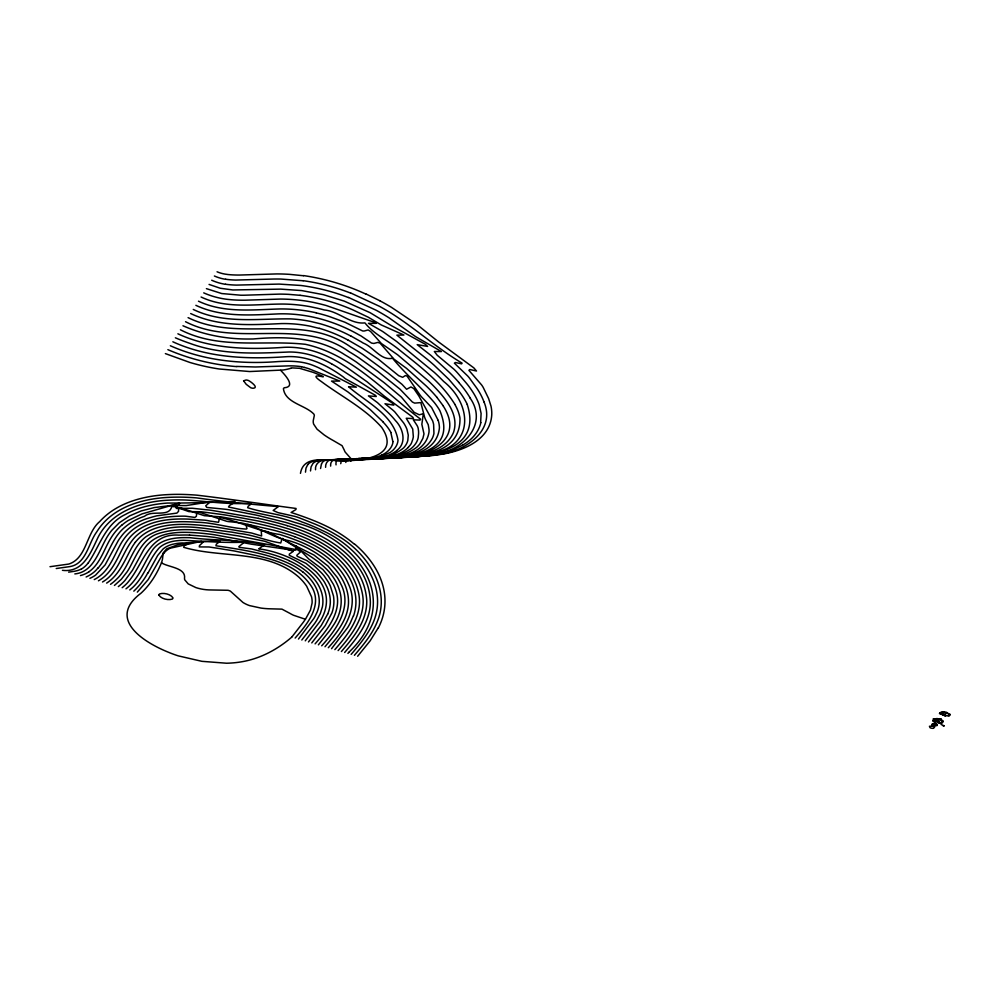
<?xml version="1.0" encoding="UTF-8"?>
<svg xmlns="http://www.w3.org/2000/svg" width="1000" height="1000" viewBox="0 0 1000 1000"><rect width="100%" height="100%" fill="white"/><g stroke="black" fill="none" stroke-linecap="round" stroke-linejoin="round"><path stroke-width="1.5" d="M936.725 720.487L936.712 719.95A7.088 4.05 -12 0 0 936.737 719.663L938.462 721.025A8.863 5.05 -12.3 0 0 938.913 721.363L939.15 721.513M305.475 472.15L306 468.15L307.663 464.775M315.525 469.738C314.775 463.413 320.887 459.325 326.65 460.012A45.613 31.975 4.6 0 1 327.962 459.975L365.125 459.387L384.162 456.625M310.5 470.95L311.087 466.875L312.825 463.675A10.125 7.2 5.3 0 1 316.038 461.438A12.588 8.938 5.3 0 1 319.2 460.6L320.538 460.4A27.75 19.6 5 0 1 322.975 460.2L336.85 460.112M325.588 467.325C325.238 463.5 327.95 459.162 332.2 459.8C355.788 458.2 383.837 464.2 403.562 447.95A27.725 20.263 3.6 0 0 407.812 440.5L408.263 435.125L406.962 429.338A47.8 34.812 4.3 0 0 403.562 422.85L394.988 412.125A39.225 28.737 4.3 0 0 392.2 409.538L384.988 403.75L393.812 405.125L392.188 402.962L336.613 366.712A171.45 120.312 8.3 0 0 331.562 363.825M320.55 468.525L321.45 463.95M330.637 466.112C329.787 456.037 342.8 460.238 348.15 459.462M392.825 441.512L390.85 432.562M356.062 458.812L400.737 457.512A136.137 104.312 4.6 0 0 410.688 456.525C426.912 454.275 446.512 449 453.512 432.438C459.675 414.1 444.837 397.6 432.987 385.4A239.562 166.412 7.6 0 0 428.45 380.975L397.612 354.787L381.375 343.512L370.6 331.475L368.15 329.938L365.15 330.763A4.062 3.15 6.1 0 1 362.512 330.913L344.862 322.2L329.225 316.5A107.037 79.188 7.7 0 0 316.225 312.9M350.863 461.25L351.238 458.825L355.1 458.812M345.8 462.463L346.388 459.35A6.763 4.85 4.3 0 1 346.575 459L386.763 458.25A120.288 91.337 4.9 0 0 397.488 457.163C410.588 455.188 425.513 450.988 432.225 438.413A33.025 24.288 2.8 0 0 433.938 433.375L433.625 424.425A60.012 43.975 3.9 0 0 432.65 420.9L418.862 395.988L413.787 388.55L410.925 386.962L406.6 389.263L402 384.338L387.9 372.938L362.863 354.562A193.487 136.312 8.2 0 0 350.662 346.962C301.488 312.075 239.737 343.1 188.088 317.638M340.737 463.675L341.413 460.238M300.462 473.363C304.15 450.925 335.737 463.975 351.488 460.05C361.65 459.6 372.2 459.338 381.637 455.163M940.075 723.025L936.762 721.5M934.7 721.875C930.713 721.513 935.688 719.038 933.462 720.075A5.8 3.3 -12 0 0 933.075 720.188M937.6 718.737C940.113 719.438 944.375 720.763 942.475 721.35M944.85 712.337L945.7 712.675M943.688 712.3A2.438 1.4 -12.3 0 1 942.262 712.688L940.25 712.938A3.812 2.188 -12.2 0 1 940.05 713.238L940.2 713.775M480.65 422.575L481.1 413.4L479.225 404.913A82.05 60.712 3 0 0 475.575 396.675L474.588 394.913A131.125 95.738 4.6 0 0 471.262 389.675A103.475 76.188 3.8 0 0 466.188 382.962L457.912 373.363A67.038 50.175 3.1 0 0 453.837 369.125L437.188 355.238L434.35 351.5L441.4 351.562L415.625 336.637L389 317.8A203.525 146.225 7.9 0 0 376.2 310.275L348.525 297.45M944.275 715.413L945.512 714.95L944.6 715.325M941.287 712.1L942.562 712.062M353.338 615.887L350.275 622.987A143.825 92.925 6.7 0 1 347.625 627.638L331.562 648.675M291.938 636.912L303.263 622.312A269.387 173.088 11.3 0 0 305.663 618.85L310.462 610.1L312.087 603.05A48.812 31.587 5.2 0 0 311.525 596.75L306.7 586.275A73.338 47.15 5.8 0 0 299.175 577.438C267.613 549.175 221.275 558.5 183.725 547.325L184.188 545.875L187.712 543.55L182.625 543.9A59.425 38.438 7.1 0 0 177.362 544.938L166.713 548.812L163.2 552.863A12.425 8.125 8.2 0 0 163.113 553.475L162.537 558.75A68.537 44.125 10.3 0 1 161.438 562.875C156.775 574.2 150.037 584.862 141 593.2C106.55 619.15 143.938 642.337 168.25 652.175A88.425 56.388 6.5 0 0 178.25 655.863L201.9 661.325L226.537 663.225A70.263 44.488 6.1 0 0 243.113 661.538C261.25 658.175 277.925 649.1 291.788 637.1M939.513 722.013L939.538 721.8A4.175 2.375 -12 0 0 939.15 721.462L938.925 721.3A11.863 6.763 -12.4 0 1 938.175 720.688L936.688 719.262A2.35 1.338 -12.1 0 0 936.15 718.9M933.925 724.725L931.963 724.15L934.925 723.612A6.3 3.588 -11.9 0 1 936.513 724.163L937.075 725.575L934.388 725.75A6.338 3.6 -12.1 0 1 932.8 725.2L932.175 724.737M327.725 613.987L321.238 625.562L308.463 641.95M378.188 627.975L370.163 640.8L357.638 656.263M148.025 573.025L157.7 555.462L162.95 549.1A26.488 17.3 7.9 0 1 169.75 545.175A25.538 16.675 7.9 0 1 172.775 544.25L176.275 543.55A43.325 28.138 7.5 0 1 179.237 543.162L181.85 542.962A9.137 6.012 8.1 0 1 183.75 543.025L214.025 540.763L219.988 541.287L216.312 544.25L215.938 545.763C241.213 549.55 267.4 553.15 290.825 564.388A67.062 43.338 5.5 0 1 302.875 572.038M935.263 721.9L935.925 721.6M135.35 542.263C149.613 524.025 175.375 523.35 196.5 524.9A192.113 118.688 6.2 0 1 216.075 527.062L251.488 533L261.637 535.975L261.15 530.225L267.362 531.712L313.988 555.075L328.125 566.15L337.25 577.413A101.15 65.25 5.7 0 1 340.725 583.812C352.788 606.388 336.613 629.55 321.7 645.8M934.875 720.188L933.75 721.125M295.138 638.062C307.238 624.263 323.775 604.25 310.837 585.538C294.188 560.837 261.8 556.912 235.012 551.112A144.15 89.812 6 0 0 230.312 550.312L224.513 549.412A121.062 84.675 8 0 1 220.025 548.638L209.013 546.975L199.275 546.925L199.5 545.6L203.062 542.163L201.25 541.362L170.2 548.2A16.538 10.812 8.1 0 0 168.512 549.113A28.575 18.65 7.7 0 0 165.662 551.237L163.85 553.15M298.475 639.038L313.788 618.587A122.6 79.125 7.1 0 0 315.012 616.45L317.075 612.112A66.85 43.212 5.5 0 0 302.975 571.987M301.812 640.013L314.713 623.375A183.325 118.2 8.7 0 0 316.775 620.188L320.312 613.513L322.4 606.825A69.575 44.975 5.5 0 0 288.888 560.675M87.987 563.337C99.588 546.475 105.237 523.888 125.412 514.462C138.225 507.262 152.912 504.087 167.475 503.062C190 503.1 212.325 502.438 234.862 501.438L235.037 502.262L229.462 505.5L228.512 507L278.225 517.525A184.275 115.988 5.8 0 1 295.387 522.587C358.038 538.938 403.55 600.712 348.938 652.212M305.262 640.825L320.15 621.138A136.137 87.875 7.3 0 0 321.463 618.925C342.788 579.712 290.912 552.575 258.675 548.875L264.562 544.812C240.525 539.4 214.812 540.8 190.125 537.7A105.3 66.95 6.8 0 0 185.75 537.638C174.125 537.5 160.588 539.412 153.038 549.312C143.963 562.413 139.075 578.75 125.975 588.825M311.775 642.913L325.225 625.588L331.912 612.9A80.463 52.025 5.5 0 0 333.475 595.988L330.425 586.213A86.938 56.112 5.6 0 0 327.875 581.337L324.412 576.263A69.388 45.025 5.3 0 0 321.863 573.263L316.812 568.288A195.763 121.275 7.2 0 0 313.512 565.35L306.988 560.65L297.213 556.312L296.812 555.3L300.45 551.938L297.9 549.913L214.525 534.763A182.05 112.387 6.2 0 0 200.438 533.138C181.5 531.587 157.587 530.487 145.087 547.7A89.925 58.6 6.5 0 0 143.488 550.087L132.475 570.237L124.875 580.538A90.712 57.65 11.4 0 1 118.325 586.6M315.087 643.875C327.6 629.538 342.938 610.675 335.763 590.275A84.388 54.562 5.5 0 0 333.3 584.2L328.425 576.225L322.975 569.625L308.8 559.038L296.163 546.062L295.5 549.85L292.663 550.725L289.925 550.325L264.575 541.213L243.612 536.975A166.025 103.488 6.1 0 0 237.862 535.837C212.075 532.112 184.825 525.438 159.162 533.312C142.513 538.062 136.637 555.363 128.95 568.888A178.713 112.875 13.7 0 1 127.188 571.712L121.388 579.188L114.425 585.462M318.387 644.837L329.363 631.112A229.575 148.012 9.4 0 0 333.137 625.65C340.138 615.538 343.438 602.4 339.538 590.462C331.6 563.587 302.625 553.2 282.213 538.387L280.738 542.987C266.725 540.975 253.025 534.65 238.512 533.362A200.5 123.275 6 0 0 231.863 532.137C204.013 528.8 171.375 520.138 145.925 536.763C131.575 547.562 129.412 567.513 116.312 579.475A76.087 48.35 11.2 0 1 110.525 584.325M98.312 567.888L101.375 563.837A128.713 81.438 13.2 0 0 102.737 561.7C109.738 549.913 114 535.95 125.062 527.05C130.762 522.25 137.438 518.612 144.512 516.287C152.513 509.525 168.988 517.775 171.762 506.55L174.95 506.712L188.975 511.637L201.15 511.75L222.763 514.6A212.125 131.075 6.1 0 1 228.025 515.413L257.5 520.875A250.413 152.238 5.7 0 1 271.212 524.038A199.225 123.912 5.8 0 1 286.925 528.413C319.337 538.013 355.85 558.325 362.55 594.513C366.375 616.4 351.575 635.2 338.125 650.588M328.288 647.712C343.688 631 359.725 607.487 348.475 584.087C340.288 564.938 322.55 551.725 304.012 543.438C296.15 539.95 288 537.137 279.825 534.513C259.037 531.575 239.913 521.725 219.75 517.375L218.538 522.288L210.188 521.087A35.737 23.675 7.7 0 0 204.8 520.175L187.862 519.1A78.375 50.925 7.5 0 0 182.875 519C162.812 518.763 139.787 523.05 127.425 540.5A107.387 70 6.5 0 0 124.6 544.862C117.688 557.075 112.825 571.613 100.45 579.575A50.375 31.988 10.9 0 1 98.438 580.8M324.988 646.762C335.325 634.2 347.4 620.875 348.45 603.775C349.375 585.638 337.875 569.288 324.062 558.6C313.425 550.65 301.45 544.1 288.6 540.588C277.975 538.6 268.4 533.3 258.65 528.9C254.875 527.612 243.4 520 247 528.55L246.325 529.075C229.825 528.162 213.663 522.513 196.925 522.263A94.462 60.912 7.2 0 0 189.887 521.85C171.225 521.1 150.238 522.737 135.95 536.175C122.387 549.7 119.987 571.888 102.525 582M334.85 649.625C347.925 634.575 362.562 616.287 358.95 594.925C352.987 561.6 320.2 541.875 290.35 532.362A166.275 104.775 5.8 0 0 285.175 530.7L279.137 528.925A221.438 136.137 5.7 0 0 262.613 524.75L258.788 523.888A237.387 144.9 5.8 0 0 245.475 521.2L221.1 516.862L204.375 515.7L180.062 507.713L178.562 508.125L178.55 511.337L176.9 513.1L156.762 515.837A167.775 106.412 5.8 0 0 153.15 516.763L146.588 518.713A59.1 38.688 8.2 0 0 140.338 521.225L136.925 522.987A75.188 49.088 7.7 0 0 121.875 535.562L119.475 538.787A117.013 76.287 6.5 0 0 118.088 540.938L105.125 564.9L95.675 575.037A40.312 25.587 10.8 0 1 89.913 578.325M341.388 651.538C353.888 637.013 367.612 620.288 366.712 599.938C363.675 559.3 322.512 535.788 287.238 525.7M344.65 652.487C356.925 638.237 370.275 621.975 370.363 602.137C369.263 560.525 327.688 535.05 291.762 524.275A183.962 115.612 5.8 0 0 285.763 522.425L257.812 515.45A202.537 126.213 5.9 0 0 249.1 513.737L229.95 509.975A37.4 25.038 7.3 0 0 225.312 509.263L206.75 507.425L205.738 505.812L209.05 502.887L208.65 502.025L186.2 505.588L171.175 505.475L154.275 507.575L141.25 510.913L129.65 515.875L119.325 522.737L111.675 530.45A111.825 72.938 7 0 0 107.525 536.325C99.038 550.037 93.987 572.013 74.825 573.925M354.4 655.325C363.312 644.925 372.362 634.188 377.438 621.3C391.2 587.463 365.588 551.35 336.613 535.125A137.963 88.963 5.6 0 0 325.538 528.95L321.425 526.912A106.363 69.538 5.4 0 0 314.275 523.787L298.863 517.663A37.625 25.4 5.5 0 0 294.675 516.35L278.038 512.638L273.15 510.462L278.325 506.625C251.225 504.3 223.888 501.725 196.775 497.912A139.725 89.712 7.1 0 0 169.112 497.337C142.7 498.525 113.55 506.838 98.088 529.8A128.925 84.1 6.8 0 0 96.7 531.938C88.35 543.175 86.337 563.638 70.163 566.562L56.238 568.525M351.15 654.375C360.163 643.825 369.4 632.913 374.312 619.738C388.212 581.763 355.2 545.125 322.4 530.55A153.663 98.225 5.7 0 0 312.863 526.188L308.913 524.55A104.312 68.15 5.5 0 0 302.013 522C284.613 514.513 265.325 513.325 247.65 507.713L248.238 506.188L251.112 504.075L250.975 503.15C229.013 504.888 207.488 501.213 185.625 500.025A120.625 77.925 7.3 0 0 170.087 500.112C142.587 501.025 111.75 511.037 98.3 536.825C90.938 551.95 83.612 572.925 62.45 570.325M347.9 653.425L348.812 652.362M943.487 714.975L943.55 714.975A3.137 1.787 -12.3 0 1 944.1 715.013A2.837 1.625 -12.3 0 0 943.512 715.037L943.1 715.2M408.288 447.413L410.513 444.712A21.9 16.012 3.1 0 0 411.538 442.912L412.7 439.613A84.4 61.625 5.7 0 0 413.338 436.812L412.713 429L406.225 418.263L413.525 418.6L412.775 417.2L384.613 396.375L367.088 381.8L347.6 367.95A184.037 128.812 8.4 0 0 343.013 365C325.55 353.625 305 346.25 283.95 347.337C248.175 349.762 211.038 349.15 177.887 333.8M934.8 720.263L935.925 720.675L933.925 721.038M137.312 592.125L148.238 579.538L160.6 557.837A71.325 46.475 6.5 0 1 163.825 553.138M941.888 714.225L943.863 714.013L942.987 714.762M935.075 721.5L936.012 720.65L934.75 720.238M942.8 714.887L943.775 714.025L942.6 713.65M944.25 715.05L945.638 715.625M933.162 725.238L935.025 725.125L934.425 725.65M944.775 715.5L945.975 715.325L944.963 715.638M937.875 719.212L939.463 718.675L939.762 719.325A1.275 0.725 -12.2 0 0 940.05 719.575L941.062 719.35M938.8 722.337L939.312 722.5M396.662 450.55C407.1 443.113 403.188 428.438 395.475 420.613A107.963 76.963 6.1 0 0 387.575 412.062L377.5 402.663L368.4 395.875L376.225 396.512L375.487 395.35L345.613 378.9A13.025 9.85 5.7 0 1 343.725 377.3C327.45 365.213 307.838 355.65 287.038 356.65C248.512 359.4 208.562 358.125 172.85 341.788M129.775 589.925C144.037 579.125 147.738 560.413 159.412 547.663A31.25 20.4 7.9 0 1 175.087 540.95L178.312 540.6A51.05 33.1 7.5 0 1 183.762 540.3C203.463 541.275 222.938 542.95 242.7 542.25L242.963 543.362L238.863 546.587L239.163 547.325L251.575 548.95L268.225 553.263A107.137 68.138 5.7 0 1 282.812 558L289.012 560.55M121.8 525.225L123.763 523.6A66.737 43.65 8.2 0 1 128.212 520.487L141.9 513.938L179.088 503.225L179.662 503.738L176.2 507.3L176.312 508.413L192.325 508.263L205.763 509.7A141.475 90.262 6.8 0 1 211.15 510.275L258.337 518.325M937.962 722.862L939.45 723.15M940.312 713.688L941.488 713.825A5.387 3.088 -12.4 0 0 942.475 714.8L942.788 714.963A1.475 0.838 -12.3 0 0 943.263 715.037M944.9 712.825L946.938 712.65A2.45 1.4 -12.5 0 0 947.025 713L947.938 713.45A2.938 1.675 -12.4 0 1 948.4 713.65L948.737 714.488A3.7 2.112 -12.4 0 0 949.25 714.35C951.15 713.512 948.425 717.188 949.65 715.062A10.125 5.787 -12.2 0 0 949.788 714.737L949.8 714.7A4.487 2.562 -12.3 0 0 949.9 714.312M940.625 722.938L942 722.225M945.55 712.7L945.6 712.675A1.525 0.875 -12.4 0 1 946.338 712.362L946.688 712.337M88.987 571.775C100.538 563.5 103.95 548.925 111.287 537.487A98.2 64.062 7.3 0 1 121.713 525.175M106.638 583.112C119.725 574.712 124.925 559.525 132.35 546.663A94.425 61.55 6.7 0 1 135.35 542.263M948.888 715.938L948.35 716.175M936.137 721.312L936.112 721.338A2.875 1.638 -12.1 0 1 935.763 721.525M462.5 445.25L454.038 449.325A83.725 62.987 2.6 0 1 435.238 454.438M80.962 569.2L80.438 569.45A24.388 15.488 10.8 0 1 72.95 571.5L68.65 572.137M936.925 720.562A2.338 1.338 -12.1 0 1 936.112 721.5L936.225 721.488M936.45 718.587L937.625 718.625M943.65 712.262L944.862 712.225M940.575 713.45L941.225 713.45M435.662 452.35C475.225 443.488 470.737 402.925 443.7 381.5A256.788 178.062 7.7 0 0 434.363 372.425L396.688 341.512A211.863 150.3 7.9 0 0 392.625 338.625L384.125 332.512A36.4 27.862 5.7 0 0 381.5 330.788L368.462 323.325L376.337 323.363L374.363 322.287L326.213 305.512A167.825 121.487 7.6 0 0 319.887 303.875L313.637 302.45A109.25 81.175 7.9 0 0 304.65 300.863L302.913 300.625A129.025 95.05 7.7 0 0 280.375 299.062L245.438 300.188A169.7 137.725 18.2 0 1 241.663 300.2L240.162 300.175A114.4 91.275 16 0 1 231.213 299.738L227.275 299.337A64.963 50.912 14.4 0 1 203.725 292.875M936.062 721.612L936.087 721.6A1.438 0.825 -12.1 0 1 935.138 721.675M291.075 368.237L291.562 368.1A9.312 6.963 8 0 1 292.35 367.912L299.587 368.312L312.938 372.287A110.887 79.162 7.5 0 1 318.612 374.538C334.212 381.138 304.5 369.95 321.375 381.575C341.625 396.6 364.85 408.3 381.725 427.4C403.462 459.725 353.862 462.088 334.1 460.262M290.988 368.263L288.35 368.975A54.538 41.5 10.3 0 1 283.188 370.012L249.65 371.538L219.225 369A173.363 136.725 14.7 0 1 189.862 362.45L165.375 353.612M325.613 460.387L331.688 459.8M338.275 460.112L362.775 459.5A122.987 93.038 6.1 0 0 365.938 459.263L380.087 456.912L390.075 452.512A25.75 18.762 3.9 0 0 398.013 440.438C394.175 414.888 366.075 402.113 348.55 386.737L356.388 387.175L318.962 367.9A79.188 57.575 7.7 0 0 314.95 366.15C303.3 360.962 290.338 360.85 277.838 361.587C241.412 364.412 204 360.75 170.35 345.75M435.487 453.925C461.912 451.25 488.775 424.812 470.1 398.05M315.138 460.863L314.25 461.05A12.525 8.888 5.4 0 0 307.575 464.738M933.688 728.263L932.3 728.325A6.062 3.45 -12 0 1 930.025 727.663L929.438 726.275L932.113 726.087M50 566.7L68.75 564.062C86.812 558.35 86.163 532.863 99.712 521.575C115.288 504.35 138.812 497.113 161.312 495.062C173.175 494 185.138 494.225 197 495.175C230.075 499.1 263.113 504.1 296.075 508.462L295.925 509.538L291.112 512.463C313.463 519.812 336.388 528.525 354.562 544.388M935.438 718.925L934.75 718.95A23.9 13.525 -11.8 0 0 933.088 718.988L935.238 719.075A2.4 1.375 -12.1 0 0 935.875 719.038M374.562 458.188C403.55 457.225 461.025 460.525 459.963 418.088A67.062 49.45 3.2 0 0 454.85 404.412M941.712 713.2L942.788 713.213L941.963 713.225A11.062 6.3 -12.2 0 0 941.513 713.263L940.225 713.375A3.1 1.775 -12.2 0 0 939.7 713.475L939.425 713.487A5.412 3.088 -12.2 0 1 939.85 713.4M941.6 713.213L940.975 713.263A8.4 4.787 -12.2 0 0 940.175 713.35M350 459.462C372.262 458.4 397.812 461.662 416.65 447.325A31.975 23.45 3.2 0 0 419.938 443.762L422.9 438.338L423.988 433.9L421.85 424.325L423.325 413.75L419.263 414.787L414.15 412.325L401.362 397.075L387.587 385.538A215.45 149.213 8.1 0 0 383.775 382.375L356.35 362.038A190.888 133.912 8.3 0 0 344.963 354.875C317.762 336.9 284.425 336.238 253.113 338.975A216.213 175.287 18 0 1 248.438 339.012C226 339.137 203.512 334.825 182.963 325.763M411.85 456.975L377.738 458.013M374.338 457.537A38.85 27.525 3.1 0 1 375.387 457.537C409.225 458.512 484.925 458.95 467.25 404.538M413.913 456.875L425.163 455.938A122.8 93.863 3.5 0 0 435.25 454.5M413.488 456.9L433.413 455.425A133.038 102.238 3.3 0 0 439.288 454.625C461.238 451.662 490.037 440.863 491.75 414.988A62.688 46.688 1.8 0 0 491.025 406.2L488.625 398.587L483.25 387.512A35.112 26.438 1 0 0 481.488 384.8L468.925 370.375L469.75 369.513L476.5 371.012L473.85 367.887L438.7 342.038L416.587 324.225L391.4 307.3A220.263 157.975 8 0 0 379.925 300.8M413.05 456.925L408.25 457.15M407.35 457.212L398.562 457.537M407.663 457.125L429 455.712A127.7 97.863 3.4 0 0 437.8 454.487C463.387 452.163 496.35 431.725 484.025 401.95M407.262 457.188L382.15 457.537M381.225 458.537C402.938 457.8 436.8 455.087 439.425 427.8A46.188 33.975 3.2 0 0 438.2 420.425M940.312 712.588L940.863 712.562A23.712 13.45 -12 0 1 941.988 712.55L944.75 712.05M412.275 456.912L408.837 457.025M360.9 458.825L379.15 458.6M406.55 457.163L404.875 457.2M404.312 457.212L390.475 457.375M407.675 457.05L385.375 457.225M378.825 458.525C397.45 457.95 425.387 454.812 428.988 432.188A47.175 34.625 3.6 0 0 429.025 429.412L428.25 424.738L426.138 420.625A30.888 23.062 0.7 0 1 424.625 417.225L420.825 402.6L414.688 403.125L412.4 402.05L399.988 389.162L377.887 371.463L358.913 357.837A191.6 134.725 8.3 0 0 349 351.625C299.988 316.675 237.087 348.25 185.525 321.712M397.525 457.55L377.887 457.537M375.788 458.688L361.863 458.825M377.413 457.375L385.575 457.375M380.475 457.225L384.925 457.225M389.663 457.375L386.4 457.375M378.2 457.863L369.988 457.863M375.375 458.025L365.525 458.025A18.9 13.487 3.6 0 0 365 458.025M363.438 458.338L359.237 458.35A13.95 9.963 3.9 0 0 358.663 458.363M372.65 458.188L362.463 458.175A17.125 12.225 3.8 0 0 361.85 458.188M365.3 458.5L398.4 457.612A133.3 101.95 4.7 0 0 403.325 457.163C424.1 456.475 455.788 444.087 448.825 417.962A70.225 51.562 3.7 0 0 443 405.65M381.863 457.7L372.05 457.7A28.675 20.4 3.3 0 0 371.238 457.7M369.613 457.863L368.688 457.863A20.888 14.9 3.5 0 0 368.137 457.863M360.5 458.663L356.075 458.663A19.512 14.038 3.5 0 0 355.925 460.025M332.65 460.262L321.737 460.3A33.525 23.6 5 0 0 315.125 460.812M347.562 459.3L349.675 459.3M189.525 535.075L206.462 536.4A311.938 181.762 5.4 0 1 215.062 537.438L251.4 544.175L291.125 549.9L293.125 551.5L289.312 554.1L289.312 555.3L306.038 563.4L316.2 571.875A213.113 131.438 7.7 0 1 319.387 575.45L322.975 579.925A60.125 39.062 5.1 0 1 324.725 582.575L327 587.013A78.075 50.45 5.5 0 1 330.3 602.75A79.8 51.588 5.6 0 1 327.713 613.987M236.775 366.438L255.362 366.987L288.55 365.875A54.5 39.975 7.4 0 1 301.512 366.7M300.075 295.325L288.8 294.363A138.637 102 7.6 0 0 279.438 294.113L244.3 295.212A163.863 133.012 18.3 0 1 240.688 295.212L221.725 293.55L206.4 288.637M303.488 275.75L289.525 274.35A155.238 114.612 7.8 0 0 276.825 273.925L239.762 275.038A86.925 69.438 16.2 0 1 227.913 274.525L226.988 274.375A27.775 21.725 14.3 0 1 217.05 271.788M303.125 280.75L280.875 279.05A168.287 123.263 7.5 0 0 273.762 279.037L235.75 280.062A79.225 63 15.7 0 1 227.575 279.5L225.7 279.237M225.55 284.237L227.662 284.513A85.113 67.663 15.6 0 0 236.425 285.1L279.137 284.088L300.912 285.475A151.387 111.325 7.8 0 1 348.45 297.575M305.387 619.263L293.538 615.262A34.55 22.562 3.9 0 1 289.962 613.387L281.95 609.138L268.863 608.775A63.15 41.762 5.5 0 1 261 608.088L249.562 605.6A25.512 16.587 5.4 0 1 242.913 602.425L230.4 591.15A8.113 5.225 6.3 0 0 228.025 590.288L208.875 589.913A31.888 20.825 7.2 0 1 195.925 587.612L188.212 583.888L184.75 579.837A9.137 5.913 7.3 0 1 184.537 578.225C185.963 567.525 167.8 567.225 161.475 562.775M947.6 713.363L947.7 713.388A3.738 2.138 -12.3 0 1 948.388 713.713L948.637 713.962M304.613 367.475L306.288 367.938A56.938 41.7 7.6 0 1 308.812 368.713L339.812 381.075L331.525 381.1L347.975 391.987A157.912 125.412 1.3 0 0 351.112 394.425L370.213 409.6L383.312 422.1M319.288 328.413L310.087 326.163A99.75 73.438 7.6 0 0 281.35 323.587C250.938 324.988 218.962 326.987 190.675 313.55M943.025 725.475L941.1 724.425A1.375 0.775 -12.2 0 1 941.137 724.013L943.088 721.838L942.575 721.15M933.162 720.938L935.612 721.725M944.25 725.75L942.925 725.562L944.05 725.925M937.113 724.613L935.75 724.412L937.325 724.912M932.537 725.037L935.05 725.85M940.962 720.413L942.738 721.2M943.888 715.375L945.15 715.788M933.088 725.2L933.363 723.5M945.95 715.6L946.012 715.612A2.888 1.65 -12.4 0 0 947.438 715.738M947.3 713.337L947.362 713.363A1.9 1.087 -12.4 0 1 946.888 712.6M294.613 536.7L304.337 540.588A103.725 67.075 5.5 0 1 353.55 615.913M350.662 292.962L379.538 306.35A224.275 160.138 8 0 1 391.512 313.363C415.875 328.85 437.225 348.375 462.1 363.15L461.6 363.85L455.4 362.512L454.387 363.175L467.688 375.988A37.85 28.562 1.7 0 1 469.65 378.338L476.712 388.062A93.45 69.088 3.2 0 1 484 401.95M180.425 329.787C219.525 349.925 263.637 339.738 305.325 344.3C351.5 354.275 384.475 392.013 420.625 419.2L420.062 420.075L413.338 419.825L416.887 425.213A17.85 13.113 2.8 0 1 418.162 428.225L418.55 431.012A88.35 64.325 5.6 0 1 418.575 433.612L418.175 437.788A27.35 20.025 3.2 0 1 416.125 442.887L415.7 443.562A32.125 23.537 3.4 0 1 410.925 448.725C390.262 462.863 363.537 458.137 339.988 459.338A15.575 11.087 4.6 0 0 338.113 459.438M195.863 305.325C221.762 317.575 251.213 315.1 278.975 313.863C306.812 313.137 334.538 320.925 358.65 334.675A131.175 107.425 4 0 0 361 335.925L371.525 343.075L373.875 343.462L377.788 342.413L380.1 343.162L394.025 359.175L406.488 368.325L426.312 386.05A171.012 121.587 6.4 0 1 436.8 397.2M193.263 309.45C223.725 324.225 258.125 318.438 290.663 318.9A99.388 73.375 7.7 0 1 310.65 321.45L320.425 323.812A124.55 90.913 7.7 0 1 350.812 336.05M198.475 301.188C224.05 313.337 253.038 309.637 280.387 308.95A117.675 86.65 7.7 0 1 316.25 312.8M201.1 297.025C226.775 309.2 255.85 304 283.15 304.05A118.312 87.325 7.8 0 1 309.525 306.562L317.175 308.175A103.562 76.95 7.8 0 1 324.2 309.95C338.812 311.262 350.538 324.55 364.925 322.887C374.087 334.5 388.25 340.538 399.65 350.138C419.775 366.25 441.15 382.188 454.925 404.387M209.062 284.425L220.275 288.25L232.838 289.962L280.7 289.125L301.712 290.575L323.387 294.675L344.275 301.125L370.112 312.688L391.25 325.55L425.387 344.312L427.625 346.425L417.2 344.637L431 355.487L449.2 372.238A192.7 137.475 6.3 0 1 458.725 382.3M366.238 294.062L379.925 300.8M350.863 335.988L361.1 341.75A120.5 88.088 7.5 0 1 363.162 343.038C373.7 347.088 380.95 360.988 392.512 358.225C405.325 373.925 420.975 386.975 434.162 402.362A92.037 67.05 4.5 0 1 439.812 410.55C463.675 467.075 373.888 457.512 343.462 459.162A21.762 15.462 4.4 0 0 342.587 459.188L342.088 459.225A4.913 3.525 4.5 0 0 341.45 460.238M347.9 339.925L362.25 348.25L378.488 359.288L398.725 375.712L402.638 377.3L405.45 375.55L407.062 376.087L420.275 395.375A41.8 31.837 0.9 0 0 423.45 398.875L431.6 407.512L438.212 420.425M331.562 363.825C318.675 356.488 304.037 351.938 289.137 352C255.95 353.45 221.775 355.138 190.012 343.4A160.075 126.875 14.8 0 1 175.362 337.8M352.238 460.062L345.225 452.137A22.05 15.975 4 0 1 344.212 449.963L342.062 445.662L333.413 440.613A94.938 71.612 4 0 1 324.137 434.913L317.062 429.2L313.675 424.162A13.938 10.188 5.9 0 1 313.3 420.438L314.325 415.45A5.825 4.263 6.7 0 0 313.837 414.075C305.087 404.837 285.35 403.15 283.412 388.713A3.875 2.862 8 0 1 284.262 387.75C296.4 386.962 284.788 374.663 280.675 370.363M436.788 397.212L443.062 405.625M934.55 727.5L934.112 726.9A5.913 3.362 -11.8 0 0 932.113 726.1M321.562 463.975A8.762 6.25 5.1 0 1 325.45 460.2M396.763 450.613A34.237 25.038 4 0 1 384.137 456.562M393.062 441.538A25.175 18.325 4 0 1 381.613 455.125M383.188 422.163A65.675 47.287 5.3 0 1 390.975 432.525M301.488 366.812A32.6 24.137 7.6 0 1 304.613 367.463M236.775 366.613A171.438 135.45 14.7 0 1 167.875 349.663M467.325 404.513A103.275 75.713 4.1 0 0 458.575 390.662L448.8 379.263L434.05 365.15A268.675 186.038 7.9 0 0 426.975 359.075L396.875 335.15L403.913 335.05L381.213 324.925L368.3 317.238L353 309.938A147.637 108.138 7.7 0 0 324.137 299.9L323.1 299.65A133.95 98.725 7.8 0 0 300.075 295.3M303.5 275.575A172.138 126.125 7.8 0 1 366.125 294.212M303.137 280.675A158.663 116.625 7.8 0 1 350.6 293.087M225.7 279.312A33.675 26.325 14.3 0 1 214.375 276M435.525 454.038A135.425 104 3.9 0 1 411.838 456.9M458.625 382.362A131.6 95.838 4.8 0 1 470.188 398.025M480.875 422.6A49.125 36.525 1.6 0 1 462.475 445.225M225.55 284.312A41.25 32.262 14.3 0 1 211.7 280.238M336.05 464.875A13.613 9.738 4.4 0 1 337.125 459.725M337.375 459.812A2.062 1.475 4.8 0 1 337.725 459.55M331.712 459.762A25.688 18.188 4.7 0 1 333.35 459.675L370.962 459.1A150.162 115.1 6.2 0 0 375.112 458.812L388.263 457.025L397.562 454.263A34.3 25.125 3.6 0 0 408.325 447.438M319.337 328.3A118.787 86.7 7.7 0 1 347.85 339.988M435.763 452.55A103.8 78.587 3.6 0 1 407.337 456.975M354.85 544.237A134.838 87.238 5.6 0 1 378.3 628M87.875 563.288A41.612 26.438 11.3 0 1 81.112 569.3M98.05 567.788A46.25 29.362 11.1 0 1 86.112 577M258.325 518.375A228.463 140.5 5.7 0 1 287.262 525.65M88.975 571.763A30.787 19.538 10.8 0 1 80.45 575.575M147.762 572.95A147.6 93.65 12.5 0 1 133.812 591.15M189.525 535.087A80.45 51.737 7.2 0 0 178.962 535.15C148.25 532.712 143.238 565.175 127.312 583A93.45 59.387 11.4 0 1 122.163 587.712M294.613 536.7A159.525 100.65 5.8 0 0 273.55 530.175L242.075 523.075L230.55 521.775A16.188 11.013 7.5 0 1 226.637 521.275L198.688 511.975L196.737 512.638L196.363 516.337L194.862 517.413L186.163 516.275A14.05 9.387 8.5 0 0 183.975 516.15C162.325 516.075 137.287 520.125 123.888 539.038A109.825 71.6 6.6 0 0 120.962 543.55C114.288 555.2 109.838 569.113 98.338 577.125A45.738 29.038 10.8 0 1 94.237 579.587M936.712 720.812A1.713 0.975 -12.1 0 1 936.188 721.338M936.188 718.975A1.925 1.1 -12.1 0 1 936.587 719.225M936.325 718.637A3.9 2.225 -12.1 0 1 935.925 718.825M940.537 719.85A2.163 1.238 -12.2 0 1 939.663 719.412M942.212 714.525A5.15 2.95 -12.4 0 1 941.737 714.062M158.925 595.15C161.2 598.862 168.225 600.513 172.338 599.075A4.15 2.637 7.6 0 0 172.987 597.863C170.738 594.15 163.663 592.475 159.562 593.938A4.162 2.637 7.8 0 0 158.925 595.15M243.6 380.812L246.213 384.312L250.688 387.713A5.688 4.188 9.4 0 0 253.188 388.263C259.175 387.812 250.763 381.662 248.575 380.562A5.7 4.188 9.7 0 0 246.05 380L243.6 380.812M940.863 719.013L941.375 719.638L940.863 719.013"/></g></svg>
